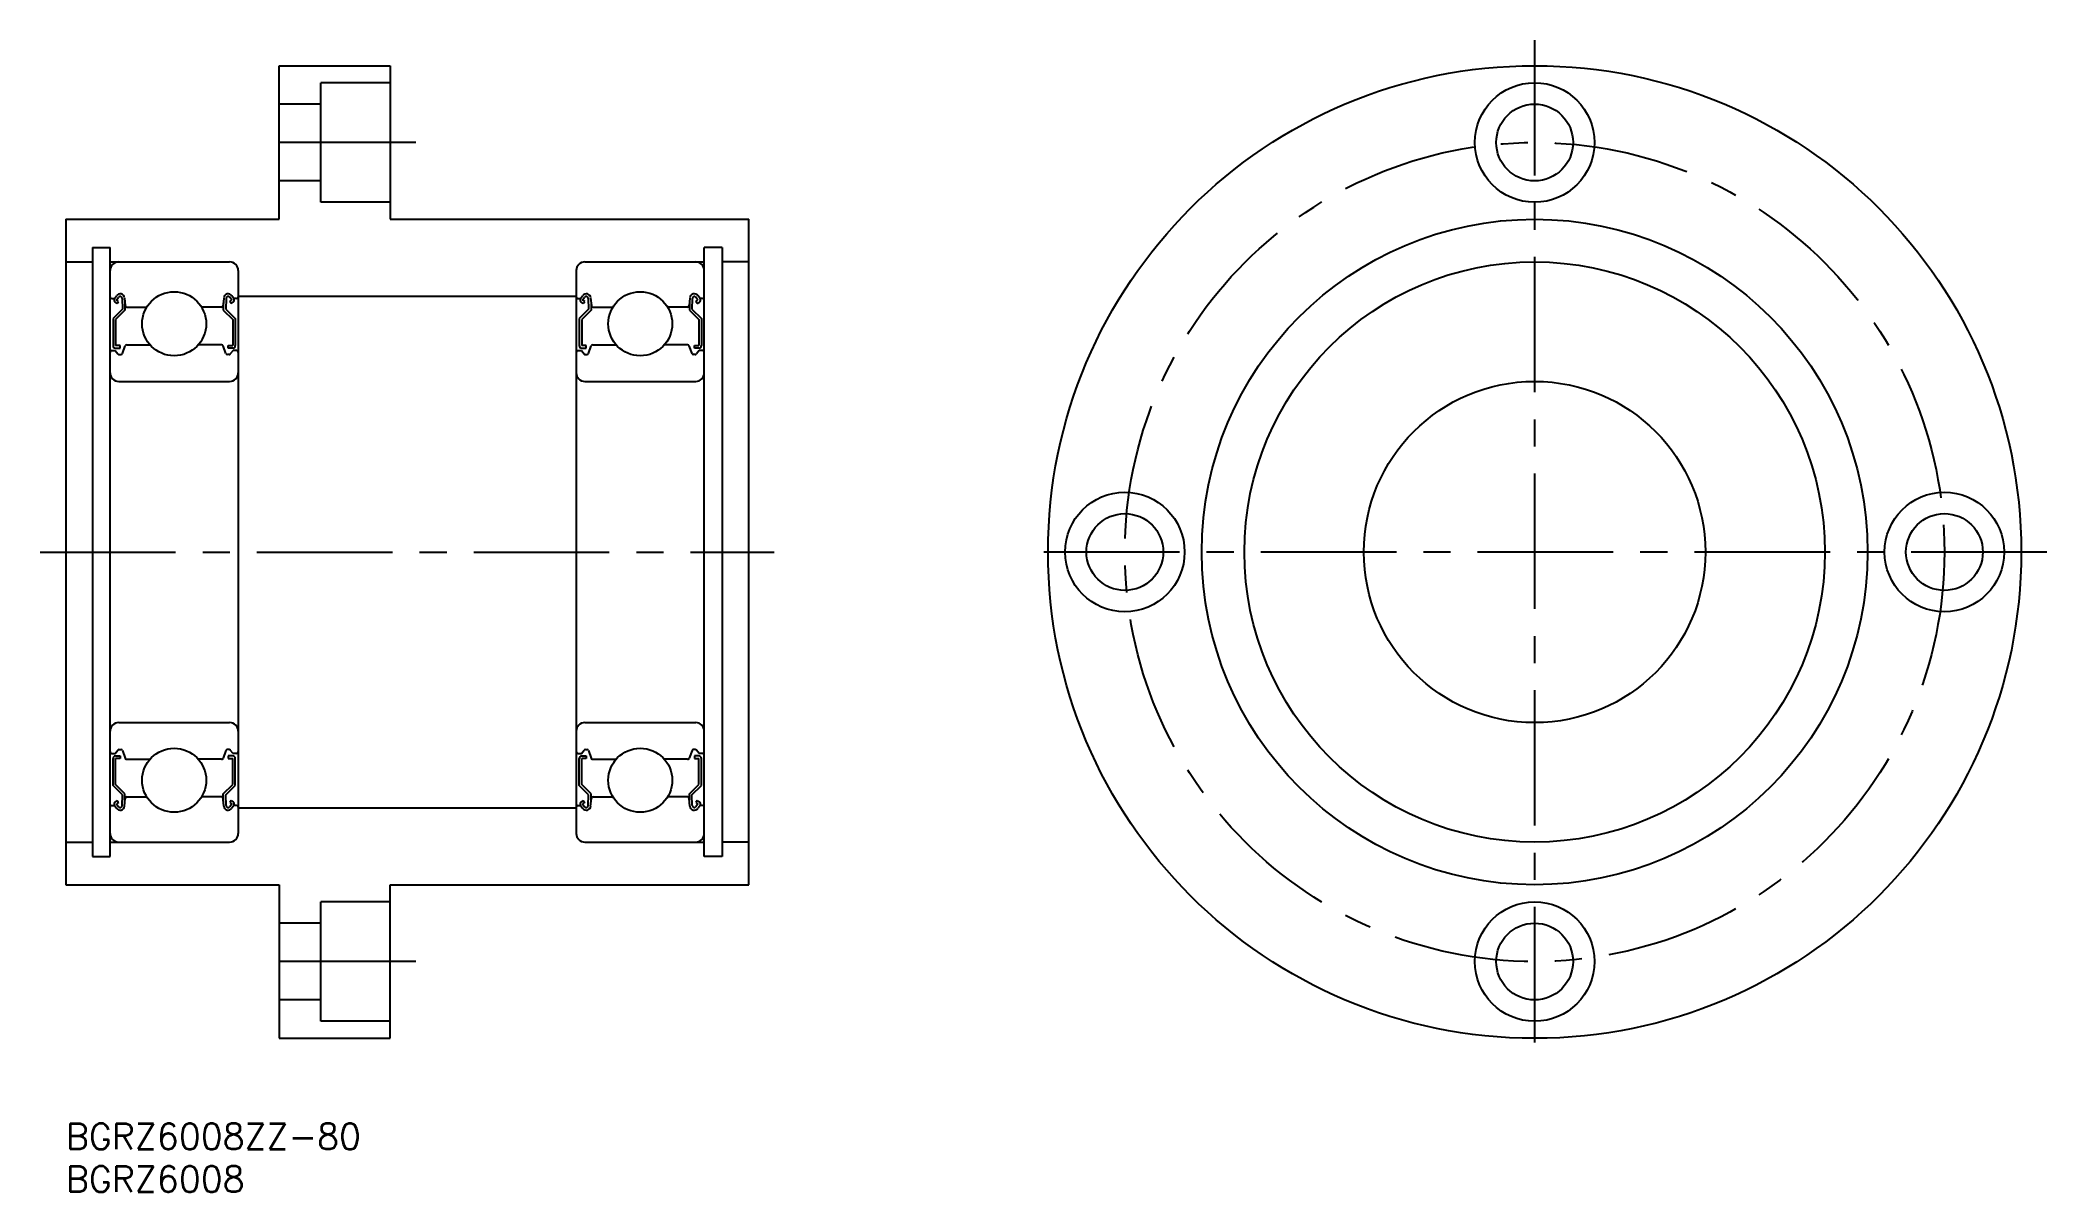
# Model space of a CAD drawing. Extents: x -3 to 232, y -8 to 127.
import ezdxf

# ---------------------------------------------------------------- set-up
doc = ezdxf.new("R2010")
doc.units = 0
doc.header["$LTSCALE"] = 0.5
doc.linetypes.add('CENTER', pattern=[50.8, 31.75, -6.35, 6.35, -6.35])
for name, color, linetype in [('MSM_CENTER', 1, 'CENTER'), ('MSM_CONTINUOUS', 7, 'CONTINUOUS'), ('MSM_PART_NUMBER', 7, 'CONTINUOUS')]:
    doc.layers.add(name, color=color, linetype=linetype)
doc.styles.get("Standard").update_dxf_attribs({"font": 'txt.shx', "height": 3, "bigfont": 'bigfont.shx'})

# ---------------------------------------------------------------- blocks, each defined once
blk = doc.blocks.new('*U2')
at = {"layer": 'MSM_PART_NUMBER'}
blk.add_text('BGRZ6008ZZ-80', height=3, dxfattribs=at).set_placement((0, -3))
blk = doc.blocks.new('*U3')
at = {"layer": 'MSM_PART_NUMBER'}
blk.add_text('BGRZ6008', height=3, dxfattribs=at).set_placement((0, -8))

msp = doc.modelspace()

# ---------------------------------------------------------------- linework, layer by layer
at = {"layer": 'MSM_CENTER'}
for p, q in [((172.07, 127), (172.07, 7)), ((41, 115), (22, 115)), ((-3, 67), (83, 67)), ((232.07, 67), (112.07, 67)), ((41, 19), (22, 19))]:
    msp.add_line(p, q, dxfattribs=at)
msp.add_circle((172.07, 67), 48, dxfattribs=at)
at = {"layer": 'MSM_CONTINUOUS'}
for p, q in [((25, 106), (25, 124)), ((25, 124), (38, 124)), ((38, 124), (38, 106)), ((29.9, 108), (29.9, 122)), ((38, 122), (29.9, 122)), ((29.9, 119.5), (25, 119.5)), ((29.9, 110.5), (25, 110.5)), ((0, 106), (0, 28)), ((0, 106), (25, 106)), ((38, 108), (29.9, 108)), ((38, 106), (80, 106)), ((80, 28), (80, 106)), ((3.12, 102.7), (3.12, 31.3)), ((3.12, 102.7), (5.2, 102.7)), ((5.2, 31.3), (5.2, 102.7)), ((74.8, 31.3), (74.8, 102.7)), ((76.88, 102.7), (74.8, 102.7)), ((76.88, 102.7), (76.88, 31.3)), ((0, 101), (3.12, 101)), ((5.2, 101), (19.2, 101)), ((20.2, 100), (20.2, 34)), ((59.8, 100), (59.8, 34)), ((60.8, 101), (74.8, 101)), ((80, 101), (76.88, 101)), ((5.4, 96.7), (5.7, 96.7)), ((5.7, 96.7), (5.93, 97.03)), ((5.95, 96.53), (6.18, 96.86)), ((6.19, 96.35), (5.95, 96.53)), ((6.6, 96.73), (6.64, 95.47)), ((6.89, 96.77), (6.97, 95.88)), ((18.51, 96.77), (18.43, 95.88)), ((18.8, 96.73), (18.76, 95.47)), ((19.21, 96.35), (19.45, 96.53)), ((19.45, 96.53), (19.22, 96.86)), ((19.7, 96.7), (19.47, 97.03)), ((20, 96.7), (19.7, 96.7)), ((20.2, 97), (59.8, 97)), ((60, 96.7), (60.3, 96.7)), ((60.3, 96.7), (60.53, 97.03)), ((60.55, 96.53), (60.78, 96.86)), ((60.79, 96.35), (60.55, 96.53)), ((61.2, 96.73), (61.24, 95.47)), ((61.49, 96.77), (61.57, 95.88)), ((73.11, 96.77), (73.03, 95.88)), ((73.4, 96.73), (73.36, 95.47)), ((73.81, 96.35), (74.05, 96.53)), ((74.05, 96.53), (73.82, 96.86)), ((74.3, 96.7), (74.07, 97.03)), ((74.6, 96.7), (74.3, 96.7)), ((6.64, 95.47), (5.54, 94.37)), ((5.54, 94.37), (5.54, 91.2)), ((6.02, 96.11), (5.77, 96.28)), ((6.94, 95.35), (5.84, 94.25)), ((5.84, 94.25), (5.84, 91.2)), ((6.02, 96.11), (6.19, 96.35)), ((6.94, 96.22), (6.94, 95.35)), ((7.17, 95.7), (9.5, 95.7)), ((18.23, 95.7), (15.9, 95.7)), ((18.46, 96.22), (18.46, 95.35)), ((18.46, 95.35), (19.56, 94.25)), ((18.76, 95.47), (19.86, 94.37)), ((19.38, 96.11), (19.21, 96.35)), ((19.38, 96.11), (19.63, 96.28)), ((19.56, 94.25), (19.56, 91.2)), ((19.86, 94.37), (19.86, 91.2)), ((61.24, 95.47), (60.14, 94.37)), ((60.14, 94.37), (60.14, 91.2)), ((60.62, 96.11), (60.37, 96.28)), ((61.54, 95.35), (60.44, 94.25)), ((60.44, 94.25), (60.44, 91.2)), ((60.62, 96.11), (60.79, 96.35)), ((61.54, 96.22), (61.54, 95.35)), ((61.77, 95.7), (64.1, 95.7)), ((72.83, 95.7), (70.5, 95.7)), ((73.06, 96.22), (73.06, 95.35)), ((73.06, 95.35), (74.16, 94.25)), ((73.36, 95.47), (74.46, 94.37)), ((73.98, 96.11), (73.81, 96.35)), ((73.98, 96.11), (74.23, 96.28)), ((74.16, 94.25), (74.16, 91.2)), ((74.46, 94.37), (74.46, 91.2)), ((5.4, 90.6), (5.8, 90.6)), ((5.8, 90.6), (6.12, 90.22)), ((6.36, 91.2), (5.84, 91.2)), ((5.84, 90.9), (6.36, 90.9)), ((6.27, 90.15), (6.45, 90.15)), ((6.36, 90.9), (6.36, 91.2)), ((6.63, 90.28), (6.96, 91.17)), ((7.15, 91.3), (9.86, 91.3)), ((18.25, 91.3), (15.54, 91.3)), ((18.77, 90.28), (18.44, 91.17)), ((19.13, 90.15), (18.95, 90.15)), ((19.04, 91.2), (19.56, 91.2)), ((19.04, 90.9), (19.04, 91.2)), ((19.56, 90.9), (19.04, 90.9)), ((19.6, 90.6), (19.28, 90.22)), ((20, 90.6), (19.6, 90.6)), ((60, 90.6), (60.4, 90.6)), ((60.4, 90.6), (60.72, 90.22)), ((60.96, 91.2), (60.44, 91.2)), ((60.44, 90.9), (60.96, 90.9)), ((60.87, 90.15), (61.05, 90.15)), ((60.96, 90.9), (60.96, 91.2)), ((61.23, 90.28), (61.56, 91.17)), ((61.75, 91.3), (64.46, 91.3)), ((72.85, 91.3), (70.14, 91.3)), ((73.37, 90.28), (73.04, 91.17)), ((73.73, 90.15), (73.55, 90.15)), ((73.64, 91.2), (74.16, 91.2)), ((73.64, 90.9), (73.64, 91.2)), ((74.16, 90.9), (73.64, 90.9)), ((74.2, 90.6), (73.88, 90.22)), ((74.6, 90.6), (74.2, 90.6)), ((6.2, 87), (19.2, 87)), ((60.8, 87), (73.8, 87)), ((6.2, 47), (19.2, 47)), ((60.8, 47), (73.8, 47)), ((5.4, 43.4), (5.8, 43.4)), ((5.54, 39.63), (5.54, 42.8)), ((5.8, 43.4), (6.12, 43.78)), ((5.84, 43.1), (6.36, 43.1)), ((5.84, 39.75), (5.84, 42.8)), ((6.36, 42.8), (5.84, 42.8)), ((6.27, 43.85), (6.45, 43.85)), ((6.36, 43.1), (6.36, 42.8)), ((6.63, 43.72), (6.96, 42.83)), ((7.15, 42.7), (9.86, 42.7)), ((18.25, 42.7), (15.54, 42.7)), ((18.77, 43.72), (18.44, 42.83)), ((19.13, 43.85), (18.95, 43.85)), ((19.56, 43.1), (19.04, 43.1)), ((19.04, 43.1), (19.04, 42.8)), ((19.04, 42.8), (19.56, 42.8)), ((19.6, 43.4), (19.28, 43.78)), ((19.56, 39.75), (19.56, 42.8)), ((20, 43.4), (19.6, 43.4)), ((19.86, 39.63), (19.86, 42.8)), ((60, 43.4), (60.4, 43.4)), ((60.14, 39.63), (60.14, 42.8)), ((60.4, 43.4), (60.72, 43.78)), ((60.44, 43.1), (60.96, 43.1)), ((60.44, 39.75), (60.44, 42.8)), ((60.96, 42.8), (60.44, 42.8)), ((60.87, 43.85), (61.05, 43.85)), ((60.96, 43.1), (60.96, 42.8)), ((61.23, 43.72), (61.56, 42.83)), ((61.75, 42.7), (64.46, 42.7)), ((72.85, 42.7), (70.14, 42.7)), ((73.37, 43.72), (73.04, 42.83)), ((73.73, 43.85), (73.55, 43.85)), ((74.16, 43.1), (73.64, 43.1)), ((73.64, 43.1), (73.64, 42.8)), ((73.64, 42.8), (74.16, 42.8)), ((74.2, 43.4), (73.88, 43.78)), ((74.16, 39.75), (74.16, 42.8)), ((74.6, 43.4), (74.2, 43.4)), ((74.46, 39.63), (74.46, 42.8)), ((6.64, 38.53), (5.54, 39.63)), ((6.02, 37.89), (5.77, 37.72)), ((6.94, 38.65), (5.84, 39.75)), ((6.19, 37.65), (5.95, 37.47)), ((6.02, 37.89), (6.19, 37.65)), ((6.6, 37.27), (6.64, 38.53)), ((6.89, 37.23), (6.97, 38.12)), ((6.94, 37.78), (6.94, 38.65)), ((7.17, 38.3), (9.5, 38.3)), ((18.23, 38.3), (15.9, 38.3)), ((18.51, 37.23), (18.43, 38.12)), ((18.46, 38.65), (19.56, 39.75)), ((18.46, 37.78), (18.46, 38.65)), ((18.76, 38.53), (19.86, 39.63)), ((18.8, 37.27), (18.76, 38.53)), ((19.38, 37.89), (19.21, 37.65)), ((19.21, 37.65), (19.45, 37.47)), ((19.38, 37.89), (19.63, 37.72)), ((61.24, 38.53), (60.14, 39.63)), ((60.62, 37.89), (60.37, 37.72)), ((61.54, 38.65), (60.44, 39.75)), ((60.79, 37.65), (60.55, 37.47)), ((60.62, 37.89), (60.79, 37.65)), ((61.2, 37.27), (61.24, 38.53)), ((61.49, 37.23), (61.57, 38.12)), ((61.54, 37.78), (61.54, 38.65)), ((61.77, 38.3), (64.1, 38.3)), ((72.83, 38.3), (70.5, 38.3)), ((73.11, 37.23), (73.03, 38.12)), ((73.06, 38.65), (74.16, 39.75)), ((73.06, 37.78), (73.06, 38.65)), ((73.36, 38.53), (74.46, 39.63)), ((73.4, 37.27), (73.36, 38.53)), ((73.98, 37.89), (73.81, 37.65)), ((73.81, 37.65), (74.05, 37.47)), ((73.98, 37.89), (74.23, 37.72)), ((5.4, 37.3), (5.7, 37.3)), ((5.7, 37.3), (5.93, 36.97)), ((5.95, 37.47), (6.18, 37.14)), ((19.45, 37.47), (19.22, 37.14)), ((19.7, 37.3), (19.47, 36.97)), ((20, 37.3), (19.7, 37.3)), ((20.2, 37), (59.8, 37)), ((60, 37.3), (60.3, 37.3)), ((60.3, 37.3), (60.53, 36.97)), ((60.55, 37.47), (60.78, 37.14)), ((74.05, 37.47), (73.82, 37.14)), ((74.3, 37.3), (74.07, 36.97)), ((74.6, 37.3), (74.3, 37.3)), ((0, 33), (3.12, 33)), ((5.2, 33), (19.2, 33)), ((60.8, 33), (74.8, 33)), ((80, 33), (76.88, 33)), ((3.12, 31.3), (5.2, 31.3)), ((76.88, 31.3), (74.8, 31.3)), ((0, 28), (25, 28)), ((25, 28), (25, 10)), ((29.9, 12), (29.9, 26)), ((38, 26), (29.9, 26)), ((38, 28), (80, 28)), ((38, 10), (38, 28)), ((29.9, 23.5), (25, 23.5)), ((29.9, 14.5), (25, 14.5)), ((38, 12), (29.9, 12)), ((25, 10), (38, 10))]:
    msp.add_line(p, q, dxfattribs=at)
for centre, radius in [((172.07, 67), 57), ((172.07, 115), 7), ((172.07, 115), 4.5), ((172.07, 67), 39), ((172.07, 67), 34), ((12.7, 93.75), 3.75), ((67.3, 93.75), 3.75), ((172.07, 67), 20), ((124.07, 67), 7), ((220.07, 67), 7), ((124.07, 67), 4.5), ((220.07, 67), 4.5), ((12.7, 40.25), 3.75), ((67.3, 40.25), 3.75), ((172.07, 19), 7), ((172.07, 19), 4.5)]:
    msp.add_circle(centre, radius, dxfattribs=at)
for centre, radius, start, end in [((6.2, 100), 1, 90, 180), ((19.2, 100), 1, 0, 90), ((60.8, 100), 1, 90, 180), ((73.8, 100), 1, 0, 90), ((5.4, 96.9), 0.2, 180, 270), ((5.95, 96.53), 0.3, 144.9356, 235.0377), ((6.37, 96.73), 0.53, 5.0651, 144.9356), ((6.37, 96.72), 0.23, 2.1311, 144.9356), ((19.03, 96.73), 0.53, 35.0644, 174.9349), ((19.03, 96.72), 0.23, 35.0644, 177.8689), ((19.45, 96.53), 0.3, 304.9623, 35.0644), ((20, 96.9), 0.2, 270, 0), ((60, 96.9), 0.2, 180, 270), ((60.55, 96.53), 0.3, 144.9356, 235.0377), ((60.97, 96.73), 0.53, 5.0651, 144.9356), ((60.97, 96.72), 0.23, 2.1311, 144.9356), ((73.63, 96.73), 0.53, 35.0644, 174.9349), ((73.63, 96.72), 0.23, 35.0644, 177.8689), ((74.05, 96.53), 0.3, 304.9623, 35.0644), ((74.6, 96.9), 0.2, 270, 0), ((7.17, 95.9), 0.2, 185.0651, 270), ((18.23, 95.9), 0.2, 270, 354.9349), ((61.77, 95.9), 0.2, 185.0651, 270), ((72.83, 95.9), 0.2, 270, 354.9349), ((5.4, 90.4), 0.2, 90, 180), ((5.84, 91.2), 0.3, 180, 270), ((6.27, 90.35), 0.2, 219.9991, 270), ((6.45, 90.35), 0.2, 270, 339.9703), ((7.15, 91.1), 0.2, 90, 159.9703), ((18.25, 91.1), 0.2, 20.0297, 90), ((18.95, 90.35), 0.2, 200.0297, 270), ((19.13, 90.35), 0.2, 270, 320.0009), ((19.56, 91.2), 0.3, 270, 0), ((20, 90.4), 0.2, 0, 90), ((60, 90.4), 0.2, 90, 180), ((60.44, 91.2), 0.3, 180, 270), ((60.87, 90.35), 0.2, 219.9991, 270), ((61.05, 90.35), 0.2, 270, 339.9703), ((61.75, 91.1), 0.2, 90, 159.9703), ((72.85, 91.1), 0.2, 20.0297, 90), ((73.55, 90.35), 0.2, 200.0297, 270), ((73.73, 90.35), 0.2, 270, 320.0009), ((74.16, 91.2), 0.3, 270, 0), ((74.6, 90.4), 0.2, 0, 90), ((6.2, 88), 1, 180, 270), ((19.2, 88), 1, 270, 0), ((60.8, 88), 1, 180, 270), ((73.8, 88), 1, 270, 0), ((6.2, 46), 1, 90, 180), ((19.2, 46), 1, 0, 90), ((60.8, 46), 1, 90, 180), ((73.8, 46), 1, 0, 90), ((5.4, 43.6), 0.2, 180, 270), ((5.84, 42.8), 0.3, 90, 180), ((6.27, 43.65), 0.2, 90, 140.0009), ((6.45, 43.65), 0.2, 20.0297, 90), ((7.15, 42.9), 0.2, 200.0297, 270), ((18.25, 42.9), 0.2, 270, 339.9703), ((18.95, 43.65), 0.2, 90, 159.9703), ((19.13, 43.65), 0.2, 39.9991, 90), ((19.56, 42.8), 0.3, 0, 90), ((20, 43.6), 0.2, 270, 0), ((60, 43.6), 0.2, 180, 270), ((60.44, 42.8), 0.3, 90, 180), ((60.87, 43.65), 0.2, 90, 140.0009), ((61.05, 43.65), 0.2, 20.0297, 90), ((61.75, 42.9), 0.2, 200.0297, 270), ((72.85, 42.9), 0.2, 270, 339.9703), ((73.55, 43.65), 0.2, 90, 159.9703), ((73.73, 43.65), 0.2, 39.9991, 90), ((74.16, 42.8), 0.3, 0, 90), ((74.6, 43.6), 0.2, 270, 0), ((5.95, 37.47), 0.3, 124.9623, 215.0644), ((7.17, 38.1), 0.2, 90, 174.9349), ((18.23, 38.1), 0.2, 5.0651, 90), ((19.45, 37.47), 0.3, 324.9356, 55.0377), ((60.55, 37.47), 0.3, 124.9623, 215.0644), ((61.77, 38.1), 0.2, 90, 174.9349), ((72.83, 38.1), 0.2, 5.0651, 90), ((74.05, 37.47), 0.3, 324.9356, 55.0377), ((5.4, 37.1), 0.2, 90, 180), ((6.37, 37.27), 0.53, 215.0644, 354.9349), ((6.37, 37.28), 0.23, 215.0644, 357.8689), ((19.03, 37.27), 0.53, 185.0651, 324.9356), ((19.03, 37.28), 0.23, 182.1311, 324.9356), ((20, 37.1), 0.2, 0, 90), ((60, 37.1), 0.2, 90, 180), ((60.97, 37.27), 0.53, 215.0644, 354.9349), ((60.97, 37.28), 0.23, 215.0644, 357.8689), ((73.63, 37.27), 0.53, 185.0651, 324.9356), ((73.63, 37.28), 0.23, 182.1311, 324.9356), ((74.6, 37.1), 0.2, 0, 90), ((6.2, 34), 1, 180, 270), ((19.2, 34), 1, 270, 0), ((60.8, 34), 1, 180, 270), ((73.8, 34), 1, 270, 0)]:
    msp.add_arc(centre, radius, start, end, dxfattribs=at)

# ---------------------------------------------------------------- block references
for name in ['*U2', '*U3']:
    msp.add_blockref(name, (0, 0), dxfattribs=at)

doc.saveas('drawing.dxf')
